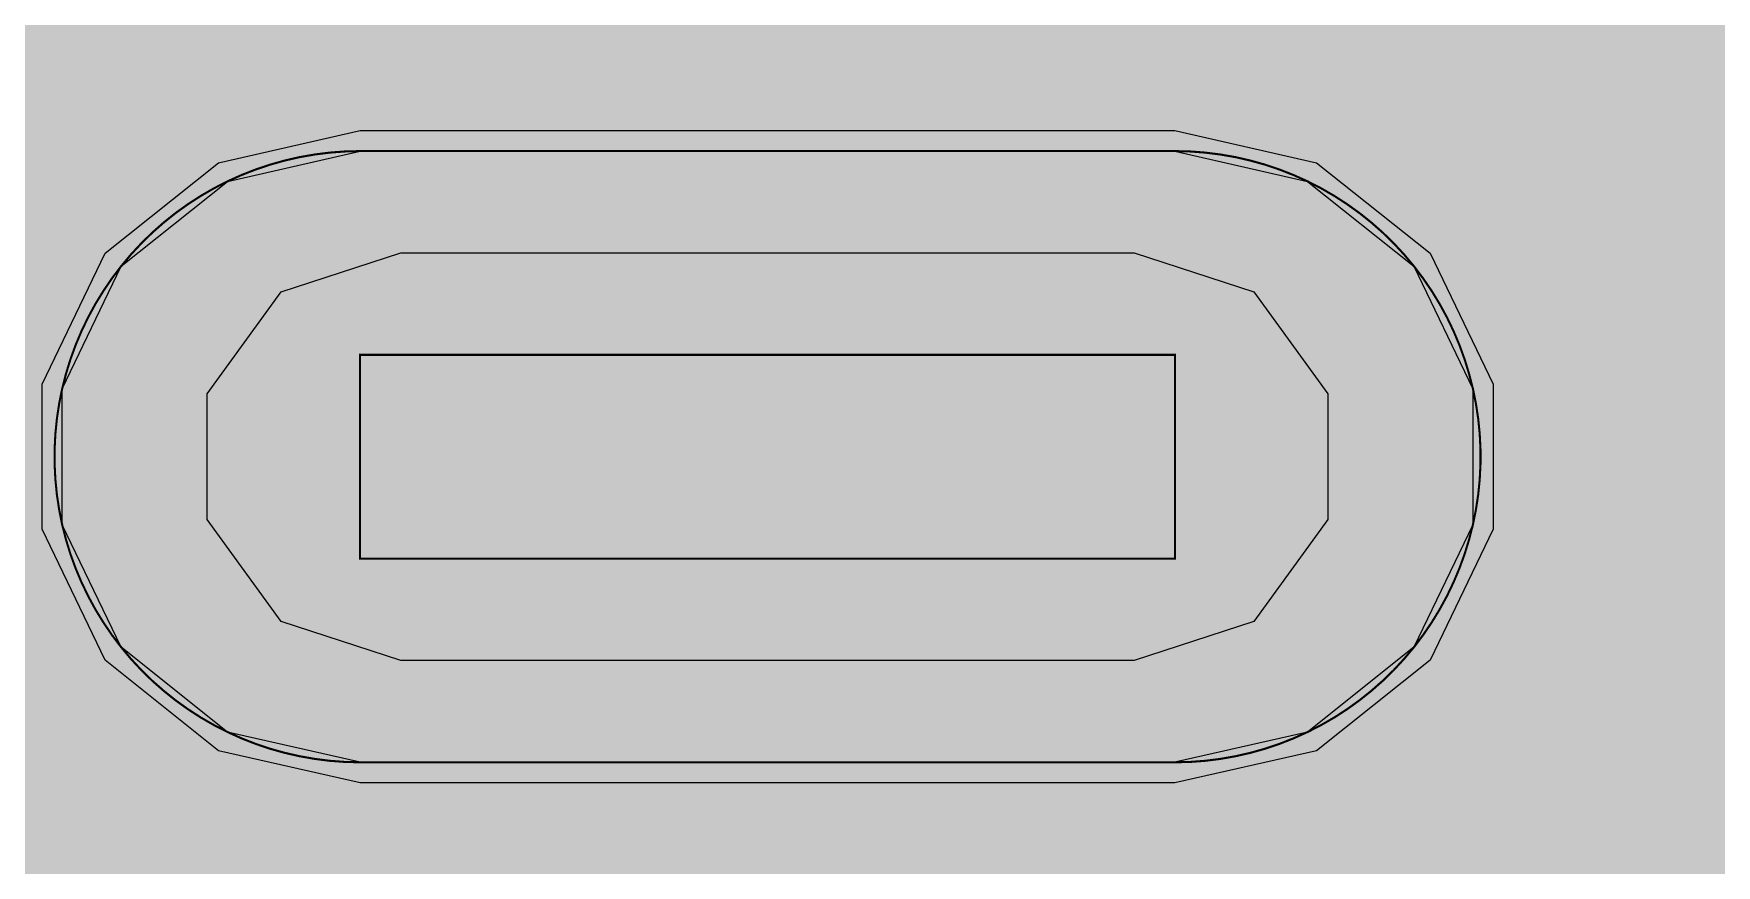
# Model space of a CAD drawing. Header units: millimetres. Extents: x -29 to 68.7, y -13.3 to 46.
# Drawn here: x 6.549 to 10.679, y 20.245 to 22.286 of the extents above; entities that cross this region are included whole.
import ezdxf

# ---------------------------------------------------------------- set-up
doc = ezdxf.new("R2010")
doc.units = ezdxf.units.MM
doc.header["$MEASUREMENT"] = 0
for name, color, linetype, true_color in [('Bottom-Layer', 7, 'Continuous', 0x0000ff), ('Bottom-Paste-Mask-Layer', 7, 'Continuous', 0x800000), ('Bottom-Solder-Mask-Layer', 7, 'Continuous', 0xaa00ff), ('Component-Shape-Layer', 7, 'Continuous', 0x00cccc), ('Hole-Layer', 7, 'Continuous', 0x222222), ('Inner1', 7, 'Continuous', 0x999966), ('Multi-Layer', 7, 'Continuous', 0xc0c0c0), ('Pin-Soldering-Layer', 7, 'Continuous', 0xcc9999), ('Top-Layer', 7, 'Continuous', 0xff0000), ('Top-Paste-Mask-Layer', 7, 'Continuous', 0x808080), ('Top-Silkscreen-Layer', 7, 'Continuous', 0xffcc00), ('Top-Solder-Mask-Layer', 7, 'Continuous', 0x800080)]:
    doc.layers.add(name, color=color, linetype=linetype, true_color=true_color)

msp = doc.modelspace()

# ---------------------------------------------------------------- hatches: boundary and pattern name
at = {"layer": 'Bottom-Layer'}
for points in [[(4.9851, 4.9851), (4.4113, 5.4268), (3.7435, 5.7071), (3.0263, 5.8072), (2.3074, 5.7206), (1.6345, 5.4529), (1.0525, 5.022), (0.6001, 4.4566), (0.3073, 3.7942), (0.3073, 24.2059), (0.6001, 23.5435), (1.0525, 22.9781), (1.6345, 22.5472), (2.3074, 22.2795), (3.0263, 22.1928), (3.7435, 22.293), (4.4113, 22.5732), (4.9851, 23.015), (5.4268, 23.5888), (5.7071, 24.2565), (5.8072, 24.9737), (5.7206, 25.6927), (5.4529, 26.3655), (5.022, 26.9476), (4.4566, 27.4), (3.7942, 27.6927), (8.7053, 27.6927), (8.5312, 27.4374), (8.5379, 27.1284), (8.7227, 26.8807), (9.017, 26.7865), (9.3113, 26.8807), (9.4962, 27.1284), (9.5028, 27.4374), (9.3288, 27.6927), (39.2059, 27.6927), (38.5435, 27.4), (37.9781, 26.9476), (37.5472, 26.3655), (37.2795, 25.6927), (37.1929, 24.9737), (37.293, 24.2565), (37.5732, 23.5888), (38.015, 23.015), (38.5888, 22.5732), (39.2565, 22.293), (39.9737, 22.1928), (40.6927, 22.2795), (41.3656, 22.5472), (41.9476, 22.9781), (42.4, 23.5435), (42.6927, 24.2059), (42.6927, 3.7942), (42.4, 4.4565), (41.9476, 5.022), (41.3656, 5.4529), (40.6927, 5.7206), (39.9737, 5.8072), (39.2565, 5.7071), (38.5888, 5.4268), (38.015, 4.9851), (37.5732, 4.4113), (37.293, 3.7435), (37.1929, 3.0263), (37.2795, 2.3074), (37.5472, 1.6345), (37.9781, 1.0525), (38.5435, 0.6001), (39.2059, 0.3073), (3.7942, 0.3073), (4.4566, 0.6001), (5.022, 1.0525), (5.4529, 1.6345), (5.7206, 2.3074), (5.8072, 3.0263), (5.7071, 3.7435), (5.4268, 4.4113)], [(7.3501, 20.4975), (7.0247, 20.5718), (6.7637, 20.7799), (6.6189, 21.0806), (6.6189, 21.4144), (6.7637, 21.7151), (7.0247, 21.9232), (7.3501, 21.9975), (9.3501, 21.9975), (9.6755, 21.9232), (9.9365, 21.7151), (10.0813, 21.4144), (10.0813, 21.0806), (9.9365, 20.7799), (9.6755, 20.5718), (9.3501, 20.4975)]]:
    msp.add_hatch(color=256, dxfattribs=at).paths.add_polyline_path(points)
at = {"layer": 'Bottom-Paste-Mask-Layer'}
msp.add_hatch(color=256, dxfattribs=at).paths.add_polyline_path([(7.3501, 20.4975), (7.0247, 20.5718), (6.7637, 20.7799), (6.6189, 21.0806), (6.6189, 21.4144), (6.7637, 21.7151), (7.0247, 21.9232), (7.3501, 21.9975), (9.3501, 21.9975), (9.6755, 21.9232), (9.9365, 21.7151), (10.0813, 21.4144), (10.0813, 21.0806), (9.9365, 20.7799), (9.6755, 20.5718), (9.3501, 20.4975)])
at = {"layer": 'Bottom-Solder-Mask-Layer'}
msp.add_hatch(color=256, dxfattribs=at).paths.add_polyline_path([(7.3501, 20.4467), (7.0026, 20.526), (6.724, 20.7482), (6.5694, 21.0693), (6.5694, 21.4257), (6.724, 21.7468), (7.0026, 21.969), (7.3501, 22.0483), (9.3501, 22.0483), (9.6975, 21.969), (9.9762, 21.7468), (10.1308, 21.4257), (10.1308, 21.0693), (9.9762, 20.7482), (9.6975, 20.526), (9.3501, 20.4467)])
at = {"layer": 'Hole-Layer'}
msp.add_hatch(color=256, dxfattribs=at).paths.add_polyline_path([(7.4501, 20.7475), (7.1562, 20.843), (6.9745, 21.093), (6.9745, 21.402), (7.1562, 21.652), (7.4501, 21.7475), (9.2501, 21.7475), (9.5439, 21.652), (9.7256, 21.402), (9.7256, 21.093), (9.5439, 20.843), (9.2501, 20.7475)])
at = {"layer": 'Inner1'}
msp.add_hatch(color=256, dxfattribs=at).paths.add_polyline_path([(4.9851, 23.015), (5.4268, 23.5888), (5.7071, 24.2565), (5.8072, 24.9737), (5.7206, 25.6927), (5.4529, 26.3655), (5.022, 26.9476), (4.4566, 27.4), (3.7942, 27.6927), (8.7053, 27.6927), (8.5312, 27.4374), (8.5379, 27.1284), (8.7227, 26.8807), (9.017, 26.7865), (9.3113, 26.8807), (9.4962, 27.1284), (9.5028, 27.4374), (9.3288, 27.6927), (39.2059, 27.6927), (38.5435, 27.4), (37.9781, 26.9476), (37.5472, 26.3655), (37.2795, 25.6927), (37.1929, 24.9737), (37.293, 24.2565), (37.5732, 23.5888), (38.015, 23.015), (38.5888, 22.5732), (39.2565, 22.293), (39.9737, 22.1928), (40.6927, 22.2795), (41.3656, 22.5472), (41.9476, 22.9781), (42.4, 23.5435), (42.6927, 24.2059), (42.6927, 3.7942), (42.4, 4.4565), (41.9476, 5.022), (41.3656, 5.4529), (40.6927, 5.7206), (39.9737, 5.8072), (39.2565, 5.7071), (38.5888, 5.4268), (38.015, 4.9851), (37.5732, 4.4113), (37.293, 3.7435), (37.1929, 3.0263), (37.2795, 2.3074), (37.5472, 1.6345), (37.9781, 1.0525), (38.5435, 0.6001), (39.2059, 0.3073), (3.7942, 0.3073), (4.4566, 0.6001), (5.022, 1.0525), (5.4529, 1.6345), (5.7206, 2.3074), (5.8072, 3.0263), (5.7071, 3.7435), (5.4268, 4.4113), (4.9851, 4.9851), (4.4113, 5.4268), (3.7435, 5.7071), (3.0263, 5.8072), (2.3074, 5.7206), (1.6345, 5.4529), (1.0525, 5.022), (0.6001, 4.4566), (0.3073, 3.7942), (0.3073, 24.2059), (0.6001, 23.5435), (1.0525, 22.9781), (1.6345, 22.5472), (2.3074, 22.2795), (3.0263, 22.1928), (3.7435, 22.293), (4.4113, 22.5732)])
at = {"layer": 'Multi-Layer'}
msp.add_hatch(color=256, dxfattribs=at).paths.add_polyline_path([(7.3501, 20.4975), (7.0247, 20.5718), (6.7637, 20.7799), (6.6189, 21.0806), (6.6189, 21.4144), (6.7637, 21.7151), (7.0247, 21.9232), (7.3501, 21.9975), (9.3501, 21.9975), (9.6755, 21.9232), (9.9365, 21.7151), (10.0813, 21.4144), (10.0813, 21.0806), (9.9365, 20.7799), (9.6755, 20.5718), (9.3501, 20.4975)])
msp.add_hatch(color=256, dxfattribs=at).paths.add_polyline_path([(7.3501, 20.4975), (7.0247, 20.5718), (6.7637, 20.7799), (6.6189, 21.0806), (6.6189, 21.4144), (6.7637, 21.7151), (7.0247, 21.9232), (7.3501, 21.9975), (9.3501, 21.9975), (9.6755, 21.9232), (9.9365, 21.7151), (10.0813, 21.4144), (10.0813, 21.0806), (9.9365, 20.7799), (9.6755, 20.5718), (9.3501, 20.4975)])
msp.add_hatch(color=256, dxfattribs=at).paths.add_polyline_path([(7.3501, 20.4975), (7.0247, 20.5718), (6.7637, 20.7799), (6.6189, 21.0806), (6.6189, 21.4144), (6.7637, 21.7151), (7.0247, 21.9232), (7.3501, 21.9975), (9.3501, 21.9975), (9.6755, 21.9232), (9.9365, 21.7151), (10.0813, 21.4144), (10.0813, 21.0806), (9.9365, 20.7799), (9.6755, 20.5718), (9.3501, 20.4975)])
at = {"layer": 'Pin-Soldering-Layer'}
msp.add_hatch(color=256, dxfattribs=at).paths.add_polyline_path([(9.3501, 21.4975), (9.3501, 20.9975), (7.3501, 20.9975), (7.3501, 21.4975)])
msp.add_hatch(color=256, dxfattribs=at).paths.add_polyline_path([(9.3501, 21.4975), (9.3501, 20.9975), (7.3501, 20.9975), (7.3501, 21.4975)])
at = {"layer": 'Top-Layer'}
for points in [[(4.9851, 23.015), (5.4268, 23.5888), (5.7071, 24.2565), (5.8072, 24.9737), (5.7206, 25.6927), (5.4529, 26.3655), (5.022, 26.9476), (4.4566, 27.4), (3.7942, 27.6927), (8.7053, 27.6927), (8.5554, 27.5022), (8.5112, 27.2639), (8.5827, 27.0322), (8.5827, 26.991), (8.3669, 26.9002), (8.2777, 26.6837), (8.2777, 25.8772), (8.3677, 25.6599), (8.585, 25.5698), (9.449, 25.5698), (9.6663, 25.6599), (9.7564, 25.8772), (9.7564, 26.6837), (9.6672, 26.9001), (9.4514, 26.991), (9.4514, 27.0322), (9.5229, 27.2639), (9.4787, 27.5022), (9.3288, 27.6927), (39.2059, 27.6927), (38.5435, 27.4), (37.9781, 26.9476), (37.5472, 26.3655), (37.2795, 25.6927), (37.1929, 24.9737), (37.293, 24.2565), (37.5732, 23.5888), (38.015, 23.015), (38.5888, 22.5732), (39.2565, 22.293), (39.9737, 22.1928), (40.6927, 22.2795), (41.3656, 22.5472), (41.9476, 22.9781), (42.4, 23.5435), (42.6927, 24.2059), (42.6927, 3.7942), (42.4, 4.4565), (41.9476, 5.022), (41.3656, 5.4529), (40.6927, 5.7206), (39.9737, 5.8072), (39.2565, 5.7071), (38.5888, 5.4268), (38.015, 4.9851), (37.5732, 4.4113), (37.293, 3.7435), (37.1929, 3.0263), (37.2795, 2.3074), (37.5472, 1.6345), (37.9781, 1.0525), (38.5435, 0.6001), (39.2059, 0.3073), (3.7942, 0.3073), (4.4566, 0.6001), (5.022, 1.0525), (5.4529, 1.6345), (5.7206, 2.3074), (5.8072, 3.0263), (5.7071, 3.7435), (5.4268, 4.4113), (4.9851, 4.9851), (4.4113, 5.4268), (3.7435, 5.7071), (3.0263, 5.8072), (2.3074, 5.7206), (1.6345, 5.4529), (1.0525, 5.022), (0.6001, 4.4566), (0.3073, 3.7942), (0.3073, 24.2059), (0.6001, 23.5435), (1.0525, 22.9781), (1.6345, 22.5472), (2.3074, 22.2795), (3.0263, 22.1928), (3.7435, 22.293), (4.4113, 22.5732)], [(7.3501, 20.4975), (7.0247, 20.5718), (6.7637, 20.7799), (6.6189, 21.0806), (6.6189, 21.4144), (6.7637, 21.7151), (7.0247, 21.9232), (7.3501, 21.9975), (9.3501, 21.9975), (9.6755, 21.9232), (9.9365, 21.7151), (10.0813, 21.4144), (10.0813, 21.0806), (9.9365, 20.7799), (9.6755, 20.5718), (9.3501, 20.4975)]]:
    msp.add_hatch(color=256, dxfattribs=at).paths.add_polyline_path(points)
at = {"layer": 'Top-Paste-Mask-Layer'}
for points in [[(10.098, 21.1915), (10.0999, 21.2288), (10.0999, 21.2662), (10.098, 21.3036), (10.0943, 21.3408), (10.0887, 21.3777), (10.0813, 21.4144), (10.072, 21.4506), (10.061, 21.4864), (10.0482, 21.5215), (10.0337, 21.556), (10.0175, 21.5897), (9.9996, 21.6225), (9.9801, 21.6544), (9.959, 21.6853), (9.9365, 21.7151), (9.9124, 21.7438), (9.887, 21.7712), (9.8602, 21.7973), (9.8322, 21.8221), (9.8029, 21.8454), (9.7726, 21.8672), (9.7412, 21.8875), (9.7088, 21.9062), (9.6755, 21.9233), (9.6414, 21.9386), (9.6066, 21.9523), (9.5712, 21.9642), (9.5351, 21.9743), (9.4987, 21.9827), (9.4619, 21.9891), (9.4248, 21.9938), (9.3875, 21.9966), (9.3501, 21.9975), (7.3501, 21.9975), (7.3127, 21.9966), (7.2754, 21.9938), (7.2383, 21.9891), (7.2015, 21.9827), (7.165, 21.9743), (7.129, 21.9642), (7.0936, 21.9523), (7.0587, 21.9386), (7.0247, 21.9233), (6.9914, 21.9062), (6.959, 21.8875), (6.9276, 21.8672), (6.8972, 21.8454), (6.868, 21.8221), (6.8399, 21.7973), (6.8132, 21.7712), (6.7877, 21.7438), (6.7637, 21.7151), (6.7411, 21.6853), (6.7201, 21.6544), (6.7005, 21.6225), (6.6827, 21.5897), (6.6664, 21.556), (6.6519, 21.5215), (6.6391, 21.4864), (6.6281, 21.4506), (6.6189, 21.4144), (6.6115, 21.3777), (6.6059, 21.3408), (6.6022, 21.3036), (6.6003, 21.2662), (6.6003, 21.2288), (6.6022, 21.1915), (6.6059, 21.1542), (6.6115, 21.1173), (6.6189, 21.0806), (6.6281, 21.0444), (6.6391, 21.0086), (6.6519, 20.9735), (6.6664, 20.9391), (6.6827, 20.9053), (6.7005, 20.8725), (6.7201, 20.8406), (6.7411, 20.8097), (6.7637, 20.7799), (6.7877, 20.7512), (6.8132, 20.7238), (6.8399, 20.6977), (6.868, 20.673), (6.8972, 20.6496), (6.9276, 20.6278), (6.959, 20.6075), (6.9914, 20.5888), (7.0247, 20.5718), (7.0587, 20.5564), (7.0936, 20.5427), (7.129, 20.5308), (7.165, 20.5207), (7.2015, 20.5124), (7.2383, 20.5059), (7.2754, 20.5012), (7.3127, 20.4984), (7.3501, 20.4975), (9.3501, 20.4975), (9.3875, 20.4984), (9.4248, 20.5012), (9.4619, 20.5059), (9.4987, 20.5124), (9.5351, 20.5207), (9.5712, 20.5308), (9.6066, 20.5427), (9.6414, 20.5564), (9.6755, 20.5718), (9.7088, 20.5888), (9.7412, 20.6075), (9.7726, 20.6278), (9.8029, 20.6496), (9.8322, 20.673), (9.8602, 20.6977), (9.887, 20.7238), (9.9124, 20.7512), (9.9365, 20.7799), (9.959, 20.8097), (9.9801, 20.8406), (9.9996, 20.8725), (10.0175, 20.9053), (10.0337, 20.9391), (10.0482, 20.9735), (10.061, 21.0086), (10.072, 21.0444), (10.0813, 21.0806), (10.0887, 21.1173), (10.0943, 21.1542)], [(10.098, 21.1915), (10.0999, 21.2288), (10.0999, 21.2662), (10.098, 21.3036), (10.0943, 21.3408), (10.0887, 21.3777), (10.0813, 21.4144), (10.072, 21.4506), (10.061, 21.4864), (10.0482, 21.5215), (10.0337, 21.556), (10.0175, 21.5897), (9.9996, 21.6225), (9.9801, 21.6544), (9.959, 21.6853), (9.9365, 21.7151), (9.9124, 21.7438), (9.887, 21.7712), (9.8602, 21.7973), (9.8322, 21.8221), (9.8029, 21.8454), (9.7726, 21.8672), (9.7412, 21.8875), (9.7088, 21.9062), (9.6755, 21.9233), (9.6414, 21.9386), (9.6066, 21.9523), (9.5712, 21.9642), (9.5351, 21.9743), (9.4987, 21.9827), (9.4619, 21.9891), (9.4248, 21.9938), (9.3875, 21.9966), (9.3501, 21.9975), (7.3501, 21.9975), (7.3127, 21.9966), (7.2754, 21.9938), (7.2383, 21.9891), (7.2015, 21.9827), (7.165, 21.9743), (7.129, 21.9642), (7.0936, 21.9523), (7.0587, 21.9386), (7.0247, 21.9233), (6.9914, 21.9062), (6.959, 21.8875), (6.9276, 21.8672), (6.8972, 21.8454), (6.868, 21.8221), (6.8399, 21.7973), (6.8132, 21.7712), (6.7877, 21.7438), (6.7637, 21.7151), (6.7411, 21.6853), (6.7201, 21.6544), (6.7005, 21.6225), (6.6827, 21.5897), (6.6664, 21.556), (6.6519, 21.5215), (6.6391, 21.4864), (6.6281, 21.4506), (6.6189, 21.4144), (6.6115, 21.3777), (6.6059, 21.3408), (6.6022, 21.3036), (6.6003, 21.2662), (6.6003, 21.2288), (6.6022, 21.1915), (6.6059, 21.1542), (6.6115, 21.1173), (6.6189, 21.0806), (6.6281, 21.0444), (6.6391, 21.0086), (6.6519, 20.9735), (6.6664, 20.9391), (6.6827, 20.9053), (6.7005, 20.8725), (6.7201, 20.8406), (6.7411, 20.8097), (6.7637, 20.7799), (6.7877, 20.7512), (6.8132, 20.7238), (6.8399, 20.6977), (6.868, 20.673), (6.8972, 20.6496), (6.9276, 20.6278), (6.959, 20.6075), (6.9914, 20.5888), (7.0247, 20.5718), (7.0587, 20.5564), (7.0936, 20.5427), (7.129, 20.5308), (7.165, 20.5207), (7.2015, 20.5124), (7.2383, 20.5059), (7.2754, 20.5012), (7.3127, 20.4984), (7.3501, 20.4975), (9.3501, 20.4975), (9.3875, 20.4984), (9.4248, 20.5012), (9.4619, 20.5059), (9.4987, 20.5124), (9.5351, 20.5207), (9.5712, 20.5308), (9.6066, 20.5427), (9.6414, 20.5564), (9.6755, 20.5718), (9.7088, 20.5888), (9.7412, 20.6075), (9.7726, 20.6278), (9.8029, 20.6496), (9.8322, 20.673), (9.8602, 20.6977), (9.887, 20.7238), (9.9124, 20.7512), (9.9365, 20.7799), (9.959, 20.8097), (9.9801, 20.8406), (9.9996, 20.8725), (10.0175, 20.9053), (10.0337, 20.9391), (10.0482, 20.9735), (10.061, 21.0086), (10.072, 21.0444), (10.0813, 21.0806), (10.0887, 21.1173), (10.0943, 21.1542)], [(7.3501, 20.4975), (7.0247, 20.5718), (6.7637, 20.7799), (6.6189, 21.0806), (6.6189, 21.4144), (6.7637, 21.7151), (7.0247, 21.9232), (7.3501, 21.9975), (9.3501, 21.9975), (9.6755, 21.9232), (9.9365, 21.7151), (10.0813, 21.4144), (10.0813, 21.0806), (9.9365, 20.7799), (9.6755, 20.5718), (9.3501, 20.4975)]]:
    msp.add_hatch(color=256, dxfattribs=at).paths.add_polyline_path(points)
at = {"layer": 'Top-Solder-Mask-Layer'}
msp.add_hatch(color=256, dxfattribs=at).paths.add_polyline_path([(7.3501, 20.4467), (7.0026, 20.526), (6.724, 20.7482), (6.5694, 21.0693), (6.5694, 21.4257), (6.724, 21.7468), (7.0026, 21.969), (7.3501, 22.0483), (9.3501, 22.0483), (9.6975, 21.969), (9.9762, 21.7468), (10.1308, 21.4257), (10.1308, 21.0693), (9.9762, 20.7482), (9.6975, 20.526), (9.3501, 20.4467)])

# ---------------------------------------------------------------- linework, layer by layer
at = {"layer": 'Bottom-Layer'}
msp.add_lwpolyline([(7.3501, 20.4975), (7.0247, 20.5718), (6.7637, 20.7799), (6.6189, 21.0806), (6.6189, 21.4144), (6.7637, 21.7151), (7.0247, 21.9232), (7.3501, 21.9975), (9.3501, 21.9975), (9.6755, 21.9232), (9.9365, 21.7151), (10.0813, 21.4144), (10.0813, 21.0806), (9.9365, 20.7799), (9.6755, 20.5718), (9.3501, 20.4975)], close=True, dxfattribs=at)
at = {"layer": 'Bottom-Paste-Mask-Layer'}
msp.add_lwpolyline([(7.3501, 20.4975), (7.0247, 20.5718), (6.7637, 20.7799), (6.6189, 21.0806), (6.6189, 21.4144), (6.7637, 21.7151), (7.0247, 21.9232), (7.3501, 21.9975), (9.3501, 21.9975), (9.6755, 21.9232), (9.9365, 21.7151), (10.0813, 21.4144), (10.0813, 21.0806), (9.9365, 20.7799), (9.6755, 20.5718), (9.3501, 20.4975)], close=True, dxfattribs=at)
at = {"layer": 'Bottom-Solder-Mask-Layer'}
msp.add_lwpolyline([(7.3501, 20.4467), (7.0026, 20.526), (6.724, 20.7482), (6.5694, 21.0693), (6.5694, 21.4257), (6.724, 21.7468), (7.0026, 21.969), (7.3501, 22.0483), (9.3501, 22.0483), (9.6975, 21.969), (9.9762, 21.7468), (10.1308, 21.4257), (10.1308, 21.0693), (9.9762, 20.7482), (9.6975, 20.526), (9.3501, 20.4467)], close=True, dxfattribs=at)
at = {"layer": 'Component-Shape-Layer', "const_width": 0.0508}
msp.add_lwpolyline([(-2.15, 21.4975), (10, 21.4975), (10, 6.4974), (-2.15, 6.4974)], close=True, dxfattribs=at)
msp.add_lwpolyline([(-2.15, 21.4975), (10, 21.4975), (10, 6.4974), (-2.15, 6.4974)], close=True, dxfattribs=at)
at = {"layer": 'Hole-Layer'}
msp.add_lwpolyline([(7.4501, 20.7475), (7.1562, 20.843), (6.9745, 21.093), (6.9745, 21.402), (7.1562, 21.652), (7.4501, 21.7475), (9.2501, 21.7475), (9.5439, 21.652), (9.7256, 21.402), (9.7256, 21.093), (9.5439, 20.843), (9.2501, 20.7475)], close=True, dxfattribs=at)
at = {"layer": 'Inner1'}
for points, const_width in [([(7.493, 22.1046), (7.493, 27.2932)], 0.127), ([(8.3501, 21.2475), (7.493, 22.1046)], 0.127), ([(8.3501, 21.2475), (2.39, 21.2475)], 0.254), ([(8.3501, 19.8967), (8.3501, 21.2475)], 0.127)]:
    msp.add_lwpolyline(points, dxfattribs=dict(at, const_width=const_width))
at = {"layer": 'Multi-Layer'}
msp.add_lwpolyline([(7.3501, 20.4975), (7.0247, 20.5718), (6.7637, 20.7799), (6.6189, 21.0806), (6.6189, 21.4144), (6.7637, 21.7151), (7.0247, 21.9232), (7.3501, 21.9975), (9.3501, 21.9975), (9.6755, 21.9232), (9.9365, 21.7151), (10.0813, 21.4144), (10.0813, 21.0806), (9.9365, 20.7799), (9.6755, 20.5718), (9.3501, 20.4975)], close=True, dxfattribs=at)
msp.add_lwpolyline([(7.3501, 20.4975), (7.0247, 20.5718), (6.7637, 20.7799), (6.6189, 21.0806), (6.6189, 21.4144), (6.7637, 21.7151), (7.0247, 21.9232), (7.3501, 21.9975), (9.3501, 21.9975), (9.6755, 21.9232), (9.9365, 21.7151), (10.0813, 21.4144), (10.0813, 21.0806), (9.9365, 20.7799), (9.6755, 20.5718), (9.3501, 20.4975)], close=True, dxfattribs=at)
msp.add_lwpolyline([(7.3501, 20.4975), (7.0247, 20.5718), (6.7637, 20.7799), (6.6189, 21.0806), (6.6189, 21.4144), (6.7637, 21.7151), (7.0247, 21.9232), (7.3501, 21.9975), (9.3501, 21.9975), (9.6755, 21.9232), (9.9365, 21.7151), (10.0813, 21.4144), (10.0813, 21.0806), (9.9365, 20.7799), (9.6755, 20.5718), (9.3501, 20.4975)], close=True, dxfattribs=at)
at = {"layer": 'Pin-Soldering-Layer', "const_width": 0.00508}
msp.add_lwpolyline([(9.3501, 21.4975), (9.3501, 20.9975), (7.3501, 20.9975), (7.3501, 21.4975)], close=True, dxfattribs=at)
msp.add_lwpolyline([(9.3501, 21.4975), (9.3501, 20.9975), (7.3501, 20.9975), (7.3501, 21.4975)], close=True, dxfattribs=at)
at = {"layer": 'Top-Layer'}
msp.add_lwpolyline([(7.3501, 20.4975), (7.0247, 20.5718), (6.7637, 20.7799), (6.6189, 21.0806), (6.6189, 21.4144), (6.7637, 21.7151), (7.0247, 21.9232), (7.3501, 21.9975), (9.3501, 21.9975), (9.6755, 21.9232), (9.9365, 21.7151), (10.0813, 21.4144), (10.0813, 21.0806), (9.9365, 20.7799), (9.6755, 20.5718), (9.3501, 20.4975)], close=True, dxfattribs=at)
at = {"layer": 'Top-Paste-Mask-Layer', "const_width": 0.00508}
msp.add_lwpolyline([(10.098, 21.1915), (10.0999, 21.2288), (10.0999, 21.2662), (10.098, 21.3036), (10.0943, 21.3408), (10.0887, 21.3777), (10.0813, 21.4144), (10.072, 21.4506), (10.061, 21.4864), (10.0482, 21.5215), (10.0337, 21.556), (10.0175, 21.5897), (9.9996, 21.6225), (9.9801, 21.6544), (9.959, 21.6853), (9.9365, 21.7151), (9.9124, 21.7438), (9.887, 21.7712), (9.8602, 21.7973), (9.8322, 21.8221), (9.8029, 21.8454), (9.7726, 21.8672), (9.7412, 21.8875), (9.7088, 21.9062), (9.6755, 21.9233), (9.6414, 21.9386), (9.6066, 21.9523), (9.5712, 21.9642), (9.5351, 21.9743), (9.4987, 21.9827), (9.4619, 21.9891), (9.4248, 21.9938), (9.3875, 21.9966), (9.3501, 21.9975), (7.3501, 21.9975), (7.3127, 21.9966), (7.2754, 21.9938), (7.2383, 21.9891), (7.2015, 21.9827), (7.165, 21.9743), (7.129, 21.9642), (7.0936, 21.9523), (7.0587, 21.9386), (7.0247, 21.9233), (6.9914, 21.9062), (6.959, 21.8875), (6.9276, 21.8672), (6.8972, 21.8454), (6.868, 21.8221), (6.8399, 21.7973), (6.8132, 21.7712), (6.7877, 21.7438), (6.7637, 21.7151), (6.7411, 21.6853), (6.7201, 21.6544), (6.7005, 21.6225), (6.6827, 21.5897), (6.6664, 21.556), (6.6519, 21.5215), (6.6391, 21.4864), (6.6281, 21.4506), (6.6189, 21.4144), (6.6115, 21.3777), (6.6059, 21.3408), (6.6022, 21.3036), (6.6003, 21.2662), (6.6003, 21.2288), (6.6022, 21.1915), (6.6059, 21.1542), (6.6115, 21.1173), (6.6189, 21.0806), (6.6281, 21.0444), (6.6391, 21.0086), (6.6519, 20.9735), (6.6664, 20.9391), (6.6827, 20.9053), (6.7005, 20.8725), (6.7201, 20.8406), (6.7411, 20.8097), (6.7637, 20.7799), (6.7877, 20.7512), (6.8132, 20.7238), (6.8399, 20.6977), (6.868, 20.673), (6.8972, 20.6496), (6.9276, 20.6278), (6.959, 20.6075), (6.9914, 20.5888), (7.0247, 20.5718), (7.0587, 20.5564), (7.0936, 20.5427), (7.129, 20.5308), (7.165, 20.5207), (7.2015, 20.5124), (7.2383, 20.5059), (7.2754, 20.5012), (7.3127, 20.4984), (7.3501, 20.4975), (9.3501, 20.4975), (9.3875, 20.4984), (9.4248, 20.5012), (9.4619, 20.5059), (9.4987, 20.5124), (9.5351, 20.5207), (9.5712, 20.5308), (9.6066, 20.5427), (9.6414, 20.5564), (9.6755, 20.5718), (9.7088, 20.5888), (9.7412, 20.6075), (9.7726, 20.6278), (9.8029, 20.6496), (9.8322, 20.673), (9.8602, 20.6977), (9.887, 20.7238), (9.9124, 20.7512), (9.9365, 20.7799), (9.959, 20.8097), (9.9801, 20.8406), (9.9996, 20.8725), (10.0175, 20.9053), (10.0337, 20.9391), (10.0482, 20.9735), (10.061, 21.0086), (10.072, 21.0444), (10.0813, 21.0806), (10.0887, 21.1173), (10.0943, 21.1542)], close=True, dxfattribs=at)
msp.add_lwpolyline([(10.098, 21.1915), (10.0999, 21.2288), (10.0999, 21.2662), (10.098, 21.3036), (10.0943, 21.3408), (10.0887, 21.3777), (10.0813, 21.4144), (10.072, 21.4506), (10.061, 21.4864), (10.0482, 21.5215), (10.0337, 21.556), (10.0175, 21.5897), (9.9996, 21.6225), (9.9801, 21.6544), (9.959, 21.6853), (9.9365, 21.7151), (9.9124, 21.7438), (9.887, 21.7712), (9.8602, 21.7973), (9.8322, 21.8221), (9.8029, 21.8454), (9.7726, 21.8672), (9.7412, 21.8875), (9.7088, 21.9062), (9.6755, 21.9233), (9.6414, 21.9386), (9.6066, 21.9523), (9.5712, 21.9642), (9.5351, 21.9743), (9.4987, 21.9827), (9.4619, 21.9891), (9.4248, 21.9938), (9.3875, 21.9966), (9.3501, 21.9975), (7.3501, 21.9975), (7.3127, 21.9966), (7.2754, 21.9938), (7.2383, 21.9891), (7.2015, 21.9827), (7.165, 21.9743), (7.129, 21.9642), (7.0936, 21.9523), (7.0587, 21.9386), (7.0247, 21.9233), (6.9914, 21.9062), (6.959, 21.8875), (6.9276, 21.8672), (6.8972, 21.8454), (6.868, 21.8221), (6.8399, 21.7973), (6.8132, 21.7712), (6.7877, 21.7438), (6.7637, 21.7151), (6.7411, 21.6853), (6.7201, 21.6544), (6.7005, 21.6225), (6.6827, 21.5897), (6.6664, 21.556), (6.6519, 21.5215), (6.6391, 21.4864), (6.6281, 21.4506), (6.6189, 21.4144), (6.6115, 21.3777), (6.6059, 21.3408), (6.6022, 21.3036), (6.6003, 21.2662), (6.6003, 21.2288), (6.6022, 21.1915), (6.6059, 21.1542), (6.6115, 21.1173), (6.6189, 21.0806), (6.6281, 21.0444), (6.6391, 21.0086), (6.6519, 20.9735), (6.6664, 20.9391), (6.6827, 20.9053), (6.7005, 20.8725), (6.7201, 20.8406), (6.7411, 20.8097), (6.7637, 20.7799), (6.7877, 20.7512), (6.8132, 20.7238), (6.8399, 20.6977), (6.868, 20.673), (6.8972, 20.6496), (6.9276, 20.6278), (6.959, 20.6075), (6.9914, 20.5888), (7.0247, 20.5718), (7.0587, 20.5564), (7.0936, 20.5427), (7.129, 20.5308), (7.165, 20.5207), (7.2015, 20.5124), (7.2383, 20.5059), (7.2754, 20.5012), (7.3127, 20.4984), (7.3501, 20.4975), (9.3501, 20.4975), (9.3875, 20.4984), (9.4248, 20.5012), (9.4619, 20.5059), (9.4987, 20.5124), (9.5351, 20.5207), (9.5712, 20.5308), (9.6066, 20.5427), (9.6414, 20.5564), (9.6755, 20.5718), (9.7088, 20.5888), (9.7412, 20.6075), (9.7726, 20.6278), (9.8029, 20.6496), (9.8322, 20.673), (9.8602, 20.6977), (9.887, 20.7238), (9.9124, 20.7512), (9.9365, 20.7799), (9.959, 20.8097), (9.9801, 20.8406), (9.9996, 20.8725), (10.0175, 20.9053), (10.0337, 20.9391), (10.0482, 20.9735), (10.061, 21.0086), (10.072, 21.0444), (10.0813, 21.0806), (10.0887, 21.1173), (10.0943, 21.1542)], close=True, dxfattribs=at)
at = {"layer": 'Top-Paste-Mask-Layer'}
msp.add_lwpolyline([(7.3501, 20.4975), (7.0247, 20.5718), (6.7637, 20.7799), (6.6189, 21.0806), (6.6189, 21.4144), (6.7637, 21.7151), (7.0247, 21.9232), (7.3501, 21.9975), (9.3501, 21.9975), (9.6755, 21.9232), (9.9365, 21.7151), (10.0813, 21.4144), (10.0813, 21.0806), (9.9365, 20.7799), (9.6755, 20.5718), (9.3501, 20.4975)], close=True, dxfattribs=at)
at = {"layer": 'Top-Silkscreen-Layer', "const_width": 0.254}
msp.add_lwpolyline([(10.25, 18.9974), (10.25, 20.8606)], dxfattribs=at)
msp.add_lwpolyline([(10.25, 18.9974), (10.25, 20.8606)], dxfattribs=at)
at = {"layer": 'Top-Solder-Mask-Layer'}
msp.add_lwpolyline([(7.3501, 20.4467), (7.0026, 20.526), (6.724, 20.7482), (6.5694, 21.0693), (6.5694, 21.4257), (6.724, 21.7468), (7.0026, 21.969), (7.3501, 22.0483), (9.3501, 22.0483), (9.6975, 21.969), (9.9762, 21.7468), (10.1308, 21.4257), (10.1308, 21.0693), (9.9762, 20.7482), (9.6975, 20.526), (9.3501, 20.4467)], close=True, dxfattribs=at)

doc.saveas('drawing.dxf')
